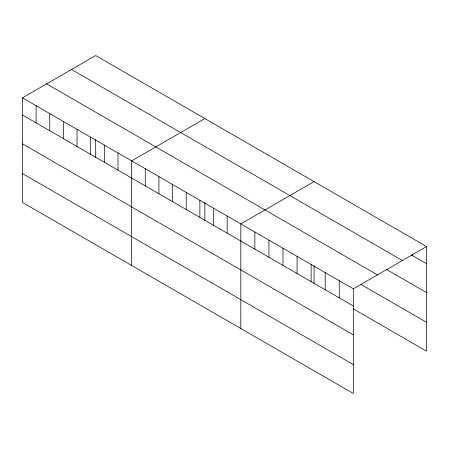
<?xml version="1.0" encoding="UTF-8"?>
<svg xmlns="http://www.w3.org/2000/svg" width="449" height="449" viewBox="0 0 449 449"><rect width="100%" height="100%" fill="white"/><g stroke="black" fill="none" stroke-linecap="round" stroke-linejoin="round"><path stroke-width="0.67" d="M22.45 97.831L353.307 288.847L353.307 393.459L22.45 202.437L22.45 97.831L95.693 55.541L426.55 246.563L426.55 351.169L353.312 308.89M204.873 118.581L131.636 160.865L131.636 265.477M314.059 181.615L240.816 223.899L240.816 328.511M353.307 288.847L426.55 246.563M411.318 254.909L426.55 263.703M71.52 69.5L402.383 260.515M386.123 269.226L426.55 292.568M46.617 83.873L377.48 274.895M360.929 284.419L426.55 322.309M22.45 114.972L353.307 305.994M22.45 143.837L353.307 334.853M22.45 173.572L353.307 364.594M412.491 254.213L412.491 255.588M339.248 280.732L339.248 297.872M325.183 272.61L325.183 289.757M314.059 265.606L314.059 283.476M311.123 264.495L311.123 281.635M297.064 256.373L297.064 273.52M282.999 248.258L282.999 265.398M268.94 240.136L268.94 257.283M254.875 232.021L254.875 249.161M227.166 216.02L227.166 233.166M213.522 208.145L213.522 225.286M204.873 202.572L204.873 220.437M199.872 200.265L199.872 217.406M186.223 192.385L186.223 209.526M172.579 184.505L172.579 201.646M158.929 176.625L158.929 193.766M145.28 168.745L145.28 185.886M117.986 152.986L117.986 170.132M104.336 145.106L104.336 162.252M95.693 139.532L95.693 157.403M90.687 137.226L90.687 154.372M77.043 129.346L77.043 146.492M63.393 121.466L63.393 138.612M49.744 113.586L49.744 130.732M36.1 105.711L36.1 122.852"/></g></svg>
